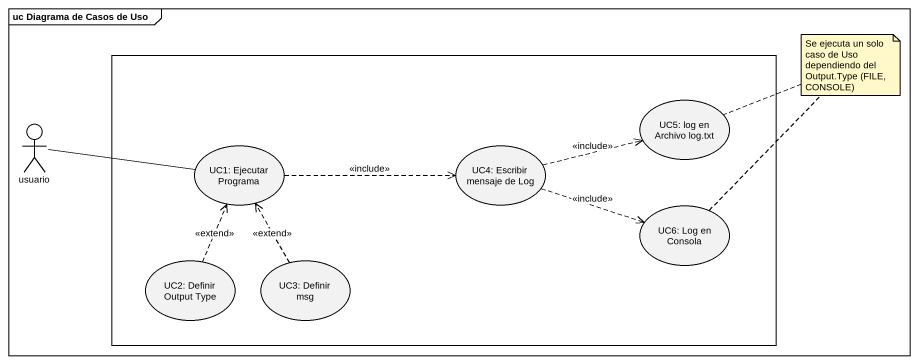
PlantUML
@startuml
mainframe uc Diagrama de Casos de Uso
rectangle " " as rectangle1 {
  usecase "UC5: log en Archivo log.txt" as UC5_log_en_Archivo_log_txt
  usecase "UC1: Ejecutar Programa" as UC1_Ejecutar_Programa
  usecase "UC4: Escribir mensaje de Log" as UC4_Escribir_mensaje_de_Log
  usecase "UC6: Log en Consola" as UC6_Log_en_Consola
  usecase "UC2: Definir Output Type" as UC2_Definir_Output_Type
  usecase "UC3: Definir msg" as UC3_Definir_msg
}
actor usuario
usuario -right- UC1_Ejecutar_Programa
UC1_Ejecutar_Programa .right.> UC4_Escribir_mensaje_de_Log : <<include>>
UC4_Escribir_mensaje_de_Log .right.> UC5_log_en_Archivo_log_txt : <<include>>
UC4_Escribir_mensaje_de_Log .right.> UC6_Log_en_Consola : <<include>>
UC2_Definir_Output_Type .up.> UC1_Ejecutar_Programa : <<extend>>
UC3_Definir_msg .up.> UC1_Ejecutar_Programa : <<extend>>
note as N1
  Se ejecuta un solo caso de Uso dependiendo del Output.Type (FILE, CONSOLE)
end note
N1 .. UC5_log_en_Archivo_log_txt
N1 .. UC6_Log_en_Consola
@enduml
